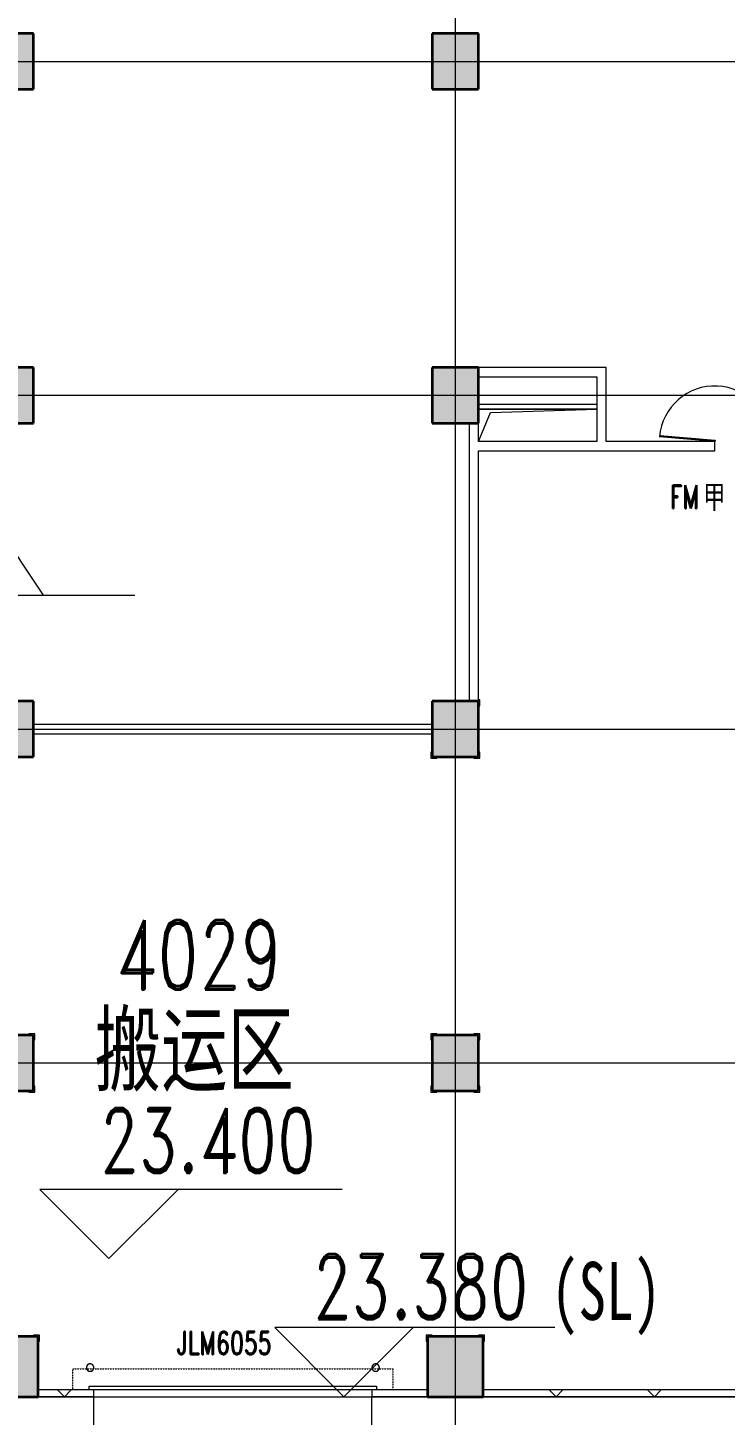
# Model space of a CAD drawing. Header units: millimetres. Extents: x -30000 to 430621, y -31706 to 192400.
# Drawn here: x 264375 to 279422, y -398 to 29525 of the extents above; entities that cross this region are included whole.
import ezdxf

# ---------------------------------------------------------------- set-up
doc = ezdxf.new("R2010")
doc.units = ezdxf.units.MM
doc.linetypes.add('Dash', pattern=[6.35, 3.175, -3.175])
doc.linetypes.add('轴网线', pattern=[22.04, 18.38, -1.83, 0, -1.83])
doc.layers.get('0').update_dxf_attribs({"color": 8})
for name, color, linetype, lineweight in [('A-ANNO-NOTE', 8, 'Continuous', 5), ('A-AREA-IDEN', 8, 'Continuous', 9), ('A-DETL-GENF', 8, 'Continuous', 18), ('A-DOOR', 8, 'Continuous', 5), ('A-DOOR-IDEN', 8, 'Continuous', 9), ('A-FLOR', 8, 'Continuous', 5), ('A-GENM', 8, 'Continuous', 5), ('A-WALL', 8, 'Continuous', 5), ('A-WALL-FNSH', 8, 'Continuous', 9), ('A-WALL-PATT', 8, 'Continuous', 9), ('G-IMPT', 8, 'Continuous', 5), ('Q-SPCQ', 8, 'Continuous', 5), ('S-COLS', 8, 'Continuous', 5), ('S-GRID', 8, 'Continuous', 9)]:
    doc.layers.add(name, color=color, linetype=linetype, lineweight=lineweight)
doc.styles.add('RomanD', font='romand__.ttf', dxfattribs={"width": 0.7, "height": 1500})
doc.styles.add('RomanD_1', font='romand__.ttf', dxfattribs={"width": 0.7, "height": 500})
doc.styles.add('RomanD_2', font='romand__.ttf', dxfattribs={"width": 0.7, "height": 1400})
doc.styles.add('仿宋_2', font='simfang.ttf', dxfattribs={"width": 0.7, "height": 1500})
doc.styles.add('仿宋_3', font='simfang.ttf', dxfattribs={"width": 0.7, "height": 1250})
doc.styles.add('微软雅黑', font='Microsoft YaHei.ttf', dxfattribs={"width": 0.7, "height": 500})

# ---------------------------------------------------------------- blocks, each defined once
blk = doc.blocks.new('X-ST-F3-04-C-001_HLP2_rvt-1-LAY-4F-1_500-A')
at = {"layer": 'S-COLS', "true_color": 0xc0c0c0}
for points in [[(264500, 28200), (264500, 29400), (263500, 29400), (263500, 28200)], [(274100, 28200), (274100, 29400), (273100, 29400), (273100, 28200)], [(264500, 21000), (264500, 22200), (263500, 22200), (263500, 21000)], [(273606, 21000), (274100, 21000), (274100, 22200), (273100, 22200), (273100, 21000)], [(264500, 13800), (264500, 15000), (263500, 15000), (263500, 13800)], [(273100, 13800), (274100, 13800), (274100, 15000), (273100, 15000), (273100, 14300)], [(264500, 6600), (264500, 7800), (263500, 7800), (263500, 6600)], [(273549, 6600), (274100, 6600), (274100, 7800), (273100, 7800), (273100, 6600)], [(263400, 0), (264600, 0), (264600, 1300), (263400, 1300), (263400, 239)], [(274200, 0), (274200, 1300), (273000, 1300), (273000, 0), (273549, 0)]]:
    blk.add_hatch(color=9, dxfattribs=at).paths.add_polyline_path(points, flags=0)
at = {"layer": 'S-COLS', "color": 7, "lineweight": 35}
for p, q in [((264500, 29400), (263500, 29400)), ((264500, 28200), (264500, 29400)), ((274100, 29400), (273100, 29400)), ((273100, 29400), (273100, 28200)), ((274100, 28200), (274100, 29400)), ((263500, 28200), (264500, 28200)), ((273100, 28200), (274100, 28200)), ((264500, 22200), (263500, 22200)), ((264500, 21000), (264500, 22200)), ((274100, 22200), (273100, 22200)), ((273100, 22200), (273100, 21000)), ((274100, 21000), (274100, 22200)), ((263500, 21000), (264500, 21000)), ((273100, 21000), (274100, 21000)), ((264500, 15000), (263500, 15000)), ((264500, 13800), (264500, 15000)), ((274100, 15000), (273100, 15000)), ((273100, 15000), (273100, 13800)), ((274100, 13800), (274100, 15000)), ((263500, 13800), (264500, 13800)), ((273100, 13800), (274100, 13800)), ((264500, 7800), (263500, 7800)), ((264500, 6600), (264500, 7800)), ((274100, 7800), (273100, 7800)), ((273100, 7800), (273100, 6600)), ((274100, 6600), (274100, 7800)), ((263500, 6600), (264500, 6600)), ((273100, 6600), (274100, 6600)), ((264600, 1300), (263400, 1300)), ((264600, 0), (264600, 1300)), ((274200, 1300), (273000, 1300)), ((273000, 1300), (273000, 0)), ((274200, 0), (274200, 1300)), ((263400, 0), (264600, 0)), ((273000, 0), (274200, 0))]:
    blk.add_line(p, q, dxfattribs=at)
blk = doc.blocks.new('墙外卷帘门1 - JLM6055-4476211-LAY-4F-1_500-A')
at = {"layer": 'A-DOOR', "color": 7, "linetype": 'Dash'}
for p, q in [((-3450, 75), (-3450, 525)), ((-3450, 525), (3450, 525)), ((3450, 525), (3450, 75)), ((3450, 75), (-3450, 75))]:
    blk.add_line(p, q, dxfattribs=at)
at = {"layer": 'A-DOOR'}
for p, q in [((-3100, 155), (3100, 155)), ((-3100, 75), (-3100, 155)), ((3100, 75), (-3100, 75)), ((3100, 155), (3100, 75))]:
    blk.add_line(p, q, dxfattribs=at)
blk = doc.blocks.new('双扇平开门-角度可调 - FM甲2436_160__-4636667-LAY-4F-1_500-A')
at = {"layer": 'A-DOOR'}
for p, q in [((-1200, 100), (-2395, 205)), ((-2392, 234), (-1197, 130)), ((-1197, 130), (-1200, 100)), ((1197, 130), (2392, 234)), ((1200, 100), (1197, 130)), ((1200, 100), (2395, 205))]:
    blk.add_line(p, q, dxfattribs=at)
for centre, start, end in [((-1200, 100), 360, 175), ((1200, 100), 5, 180)]:
    blk.add_arc(centre, 1200, start, end, dxfattribs=at)
blk = doc.blocks.new('防撞柱 - 防撞柱-4749834-LAY-4F-1_500-A')
at = {"layer": 'Q-SPCQ', "flags": 128}
for points in [[(80, 0), (80, 3), (80, 6), (79, 10), (79, 13), (78, 16), (78, 19), (77, 22), (76, 25), (75, 28), (74, 31), (72, 34), (71, 37), (69, 40), (68, 42), (66, 45), (64, 48), (62, 50), (60, 53), (58, 55), (56, 57), (53, 60), (51, 62), (48, 64), (46, 66), (43, 67), (40, 69), (38, 71), (35, 72), (32, 73), (29, 75), (26, 76), (23, 77), (20, 77), (17, 78), (14, 79), (10, 79), (7, 80), (4, 80), (1, 80), (-2, 80), (-6, 80), (-9, 80), (-12, 79), (-15, 79), (-18, 78), (-21, 77), (-24, 76), (-27, 75), (-30, 74), (-33, 73), (-36, 71), (-39, 70), (-42, 68), (-44, 67), (-47, 65), (-50, 63), (-52, 61), (-54, 59), (-57, 56), (-59, 54), (-61, 52), (-63, 49), (-65, 47), (-67, 44), (-69, 41), (-70, 38), (-72, 36), (-73, 33), (-74, 30), (-75, 27), (-76, 24), (-77, 21), (-78, 18), (-79, 14), (-79, 11), (-80, 8), (-80, 5), (-80, 2), (-80, 0)], [(-80, 0), (-80, -3), (-80, -6), (-79, -10), (-79, -13), (-78, -16), (-78, -19), (-77, -22), (-76, -25), (-75, -28), (-74, -31), (-72, -34), (-71, -37), (-69, -40), (-68, -42), (-66, -45), (-64, -48), (-62, -50), (-60, -53), (-58, -55), (-56, -57), (-53, -60), (-51, -62), (-48, -64), (-46, -66), (-43, -67), (-40, -69), (-38, -71), (-35, -72), (-32, -73), (-29, -75), (-26, -76), (-23, -77), (-20, -77), (-17, -78), (-14, -79), (-10, -79), (-7, -80), (-4, -80), (-1, -80), (2, -80), (6, -80), (9, -80), (12, -79), (15, -79), (18, -78), (21, -77), (24, -76), (27, -75), (30, -74), (33, -73), (36, -71), (39, -70), (42, -68), (44, -67), (47, -65), (50, -63), (52, -61), (54, -59), (57, -56), (59, -54), (61, -52), (63, -49), (65, -47), (67, -44), (69, -41), (70, -38), (72, -36), (73, -33), (74, -30), (75, -27), (76, -24), (77, -21), (78, -18), (79, -14), (79, -11), (80, -8), (80, -5), (80, -2), (80, 0)]]:
    blk.add_lwpolyline(points, dxfattribs=at)
at = {"layer": 'Q-SPCQ'}
for start, end in [(360, 180), (180, 360)]:
    blk.add_arc((0, 0), 80, start, end, dxfattribs=at)
blk = doc.blocks.new('防撞柱 - 防撞柱-4750317-LAY-4F-1_500-A')
at = {"layer": 'Q-SPCQ', "flags": 128}
for points in [[(80, 0), (80, 3), (80, 6), (79, 10), (79, 13), (78, 16), (78, 19), (77, 22), (76, 25), (75, 28), (74, 31), (72, 34), (71, 37), (69, 40), (68, 42), (66, 45), (64, 48), (62, 50), (60, 53), (58, 55), (56, 57), (53, 60), (51, 62), (48, 64), (46, 66), (43, 67), (40, 69), (38, 71), (35, 72), (32, 73), (29, 75), (26, 76), (23, 77), (20, 77), (17, 78), (14, 79), (10, 79), (7, 80), (4, 80), (1, 80), (-2, 80), (-6, 80), (-9, 80), (-12, 79), (-15, 79), (-18, 78), (-21, 77), (-24, 76), (-27, 75), (-30, 74), (-33, 73), (-36, 71), (-39, 70), (-42, 68), (-44, 67), (-47, 65), (-50, 63), (-52, 61), (-54, 59), (-57, 56), (-59, 54), (-61, 52), (-63, 49), (-65, 47), (-67, 44), (-69, 41), (-70, 38), (-72, 36), (-73, 33), (-74, 30), (-75, 27), (-76, 24), (-77, 21), (-78, 18), (-79, 14), (-79, 11), (-80, 8), (-80, 5), (-80, 2), (-80, 0)], [(-80, 0), (-80, -3), (-80, -6), (-79, -10), (-79, -13), (-78, -16), (-78, -19), (-77, -22), (-76, -25), (-75, -28), (-74, -31), (-72, -34), (-71, -37), (-69, -40), (-68, -42), (-66, -45), (-64, -48), (-62, -50), (-60, -53), (-58, -55), (-56, -57), (-53, -60), (-51, -62), (-48, -64), (-46, -66), (-43, -67), (-40, -69), (-38, -71), (-35, -72), (-32, -73), (-29, -75), (-26, -76), (-23, -77), (-20, -77), (-17, -78), (-14, -79), (-10, -79), (-7, -80), (-4, -80), (-1, -80), (2, -80), (6, -80), (9, -80), (12, -79), (15, -79), (18, -78), (21, -77), (24, -76), (27, -75), (30, -74), (33, -73), (36, -71), (39, -70), (42, -68), (44, -67), (47, -65), (50, -63), (52, -61), (54, -59), (57, -56), (59, -54), (61, -52), (63, -49), (65, -47), (67, -44), (69, -41), (70, -38), (72, -36), (73, -33), (74, -30), (75, -27), (76, -24), (77, -21), (78, -18), (79, -14), (79, -11), (80, -8), (80, -5), (80, -2), (80, 0)]]:
    blk.add_lwpolyline(points, dxfattribs=at)
at = {"layer": 'Q-SPCQ'}
for start, end in [(360, 180), (180, 360)]:
    blk.add_arc((0, 0), 80, start, end, dxfattribs=at)
blk = doc.blocks.new('橡胶防撞护角 - 橡胶防撞护角-4757622-LAY-4F-1_500-A')
at = {"layer": 'Q-SPCQ'}
for p, q in [((100, 1230), (-30, 1230)), ((-30, 1230), (-30, 1100)), ((100, 1200), (100, 1230)), ((1030, 1230), (900, 1230)), ((900, 1230), (900, 1200)), ((1030, 1100), (1030, 1230)), ((-30, 1100), (0, 1100)), ((1000, 1100), (1030, 1100)), ((0, 100), (-30, 100)), ((-30, 100), (-30, -30)), ((1030, 100), (1000, 100)), ((1030, -30), (1030, 100)), ((-30, -30), (100, -30)), ((100, -30), (100, 0)), ((900, 0), (900, -30)), ((900, -30), (1030, -30))]:
    blk.add_line(p, q, dxfattribs=at)
blk = doc.blocks.new('橡胶防撞护角 - 橡胶防撞护角-4955324-LAY-4F-1_500-A')
at = {"layer": 'Q-SPCQ'}
for p, q in [((1030, 1230), (1000, 1230)), ((1030, 1100), (1030, 1230)), ((1000, 1100), (1030, 1100)), ((0, 100), (-30, 100)), ((-30, 100), (-30, -30)), ((1030, 100), (1000, 100)), ((1030, -30), (1030, 100)), ((-30, -30), (100, -30)), ((100, -30), (100, 0)), ((900, 0), (900, -30)), ((900, -30), (1030, -30))]:
    blk.add_line(p, q, dxfattribs=at)
blk = doc.blocks.new('橡胶防撞护角 - 橡胶防撞护角-4758498-LAY-4F-1_500-A')
at = {"layer": 'Q-SPCQ'}
for p, q in [((100, 1480), (-30, 1480)), ((-30, 1480), (-30, 1350)), ((-30, 1350), (0, 1350)), ((100, 1450), (100, 1480)), ((1230, 1480), (1100, 1480)), ((1100, 1480), (1100, 1450)), ((1200, 1350), (1230, 1350)), ((1230, 1350), (1230, 1480))]:
    blk.add_line(p, q, dxfattribs=at)
blk = doc.blocks.new('楼板洞口-A - 楼板洞口-翻边100mm-4955068-LAY-4F-1_500-A')
at = {"layer": 'A-GENM'}
for p, q in [((2550, 800), (0, 800)), ((0, 700), (2550, 700)), ((2550, 700), (0, 700)), ((0, 0), (255, 630)), ((255, 630), (2550, 700))]:
    blk.add_line(p, q, dxfattribs=at)
blk = doc.blocks.new('分区-小比例 - 分区-小比例_dwg-3125162-LAY-4F-1_500-A')
at = {"layer": 'G-IMPT', "color": 9, "true_color": 0xbababa}
for p, q in [((261799, 57067), (269709, 45208)), ((265746, 45208), (271691, 45208))]:
    blk.add_line(p, q, dxfattribs=at)
blk = doc.blocks.new('分区-小比例 - A-1058767-LAY-4F-1_500-A')
blk.add_blockref('分区-小比例 - 分区-小比例_dwg-3125162-LAY-4F-1_500-A', (5054, 3407))
blk = doc.blocks.new('高程点-说明仿宋-2 - 高程点-说明仿宋-2-1141479-LAY-4F-1_500-A')
at = {"layer": 'A-ANNO-NOTE', "lineweight": 18}
for p, q in [((10.062, 2.987), (-2.987, 2.987)), ((0, 0), (-2.987, 2.987)), ((0, 0), (2.987, 2.987))]:
    blk.add_line(p, q, dxfattribs=at)
blk = doc.blocks.new('高程点-说明仿宋 - 高程点-说明仿宋-3488177-LAY-4F-1_500-A')
at = {"layer": 'A-ANNO-NOTE', "lineweight": 18}
for p, q in [((9.1, 2.987), (-2.987, 2.987)), ((0, 0), (-2.987, 2.987)), ((0, 0), (2.987, 2.987))]:
    blk.add_line(p, q, dxfattribs=at)

msp = doc.modelspace()

# ---------------------------------------------------------------- hatches: boundary and pattern name
at = {"layer": 'A-WALL-PATT', "lineweight": 5}
h = msp.add_hatch(dxfattribs=at)
h.set_pattern_fill('FP_13', color=256, style=0, pattern_type=2)
h.set_pattern_definition([(45, (-4e-09, 0), (-1060.66, 1060.66), []), (135, (-4e-09, 0), (-1060.66, -1060.66), [])])
h.paths.add_polyline_path([(280195.6, 0), (282600, 0), (282600, 150), (274200, 150), (274200, 0)], flags=0)
h.paths.add_polyline_path([(291350, 0), (291350, 150), (283800, 146.7), (283800, 0), (286842.6, 0)], flags=0)
h.paths.add_polyline_path([(255000, 0), (263400, 0), (263400, 150), (255000, 146.6), (255000, 8.2)], flags=0)
h.paths.add_polyline_path([(264600, 0), (265800, 0), (265800, 150), (264600, 150), (264600, 16.3)], flags=0)
h.paths.add_polyline_path([(273000, 0), (273000, 150), (271800, 150), (271800, 0), (271886.8, 0)], flags=0)

# ---------------------------------------------------------------- linework, layer by layer
at = {"layer": 'A-FLOR'}
msp.add_line((265800, 0), (271800, 0), dxfattribs=at)
at = {"layer": 'A-WALL', "lineweight": 9}
for p, q in [((276850, 22200), (274100, 22200)), ((276850, 20600), (276850, 22200)), ((274100, 22000), (276650, 22000)), ((276650, 22000), (276650, 20600)), ((273900, 21000), (273900, 15000)), ((274100, 20600), (274100, 21000)), ((276650, 20600), (274100, 20600)), ((274100, 15000), (274100, 20400)), ((274100, 20400), (279200, 20400)), ((279200, 20600), (276850, 20600)), ((279200, 20400), (279200, 20600)), ((273100, 14500), (264500, 14500)), ((264500, 14300), (273100, 14300)), ((265800, 150), (264600, 150)), ((265800, 0), (265800, 150)), ((273000, 150), (271800, 150)), ((271800, 150), (271800, 0)), ((282600, 150), (274200, 150)), ((265800, 0), (264600, 0)), ((273000, 0), (271800, 0)), ((282600, 0), (274200, 0))]:
    msp.add_line(p, q, dxfattribs=at)
at = {"layer": 'A-WALL-FNSH', "lineweight": 5}
for p, q in [((265800, -650), (265800, 0)), ((271800, -650), (271800, 0))]:
    msp.add_line(p, q, dxfattribs=at)
at = {"layer": 'S-GRID', "linetype": '轴网线'}
for p, q in [((273600, -17706.2), (273600, 174400)), ((-16000, 28800), (308800, 28800)), ((-16000, 21600), (308800, 21600)), ((-16000, 14400), (308800, 14400)), ((-16000, 7200), (308800, 7200)), ((-16000, 0), (308800, 0))]:
    msp.add_line(p, q, dxfattribs=at)

# ---------------------------------------------------------------- block references
at = {"lineweight": 5}
msp.add_blockref('X-ST-F3-04-C-001_HLP2_rvt-1-LAY-4F-1_500-A', (0, 0), dxfattribs=at)
at = {"layer": 'A-ANNO-NOTE', "lineweight": 18, "xscale": 500, "yscale": 500, "zscale": 500}
for name, p in [('高程点-说明仿宋-2 - 高程点-说明仿宋-2-1141479-LAY-4F-1_500-A', (266126, 2979.1)), ('高程点-说明仿宋 - 高程点-说明仿宋-3488177-LAY-4F-1_500-A', (271196.9, 0))]:
    msp.add_blockref(name, p, dxfattribs=at)
at = {"layer": 'A-DETL-GENF', "lineweight": 5}
msp.add_blockref('分区-小比例 - A-1058767-LAY-4F-1_500-A', (-10056.6, -31326.9), dxfattribs=at)
at = {"layer": 'A-DOOR'}
for name, p in [('双扇平开门-角度可调 - FM甲2436_160__-4636667-LAY-4F-1_500-A', (280400, 20500)), ('墙外卷帘门1 - JLM6055-4476211-LAY-4F-1_500-A', (268800, 75))]:
    msp.add_blockref(name, p, dxfattribs=at)
at = {"layer": 'A-GENM'}
msp.add_blockref('楼板洞口-A - 楼板洞口-翻边100mm-4955068-LAY-4F-1_500-A', (274100, 20600), dxfattribs=at)
at = {"layer": 'Q-SPCQ'}
for name, p in [('橡胶防撞护角 - 橡胶防撞护角-4955324-LAY-4F-1_500-A', (273100, 13800)), ('橡胶防撞护角 - 橡胶防撞护角-4757622-LAY-4F-1_500-A', (263500, 6600)), ('橡胶防撞护角 - 橡胶防撞护角-4757622-LAY-4F-1_500-A', (273100, 6600)), ('橡胶防撞护角 - 橡胶防撞护角-4758498-LAY-4F-1_500-A', (263400, -150)), ('橡胶防撞护角 - 橡胶防撞护角-4758498-LAY-4F-1_500-A', (273000, -150)), ('防撞柱 - 防撞柱-4749834-LAY-4F-1_500-A', (265720, 630))]:
    msp.add_blockref(name, p, dxfattribs=at)
at = {"layer": 'Q-SPCQ', "rotation": 180}
msp.add_blockref('防撞柱 - 防撞柱-4750317-LAY-4F-1_500-A', (271880, 630), dxfattribs=at)

# ---------------------------------------------------------------- texts
at = {"layer": 'A-ANNO-NOTE', "lineweight": 9, "attachment_point": 1}
for s, insert, char_height, width, style in [('23.400', (265929.3, 6228.1), 1400, 6229.112, 'RomanD_2'), ('23.380', (270519.1, 3073.9), 1400, 6229.112, 'RomanD_2'), ('(SL)', (275660.6, 2908.3), 1250, 3142.615, '仿宋_3')]:
    msp.add_mtext(s, dxfattribs=dict(at, insert=insert, char_height=char_height, width=width, style=style))
at = {"layer": 'A-AREA-IDEN', "char_height": 1500, "attachment_point": 1}
for s, insert, width, style in [('4029', (266266.5, 10281), 4826.159, 'RomanD'), ('搬运区', (265819.7, 8246.8), 5892.403, '仿宋_2')]:
    msp.add_mtext(s, dxfattribs=dict(at, insert=insert, width=width, style=style))
at = {"layer": 'A-DOOR-IDEN', "char_height": 500, "attachment_point": 1}
for s, insert, width, style in [('FM', (278229.9, 19659), 869.831, 'RomanD_1'), ('\\f微软雅黑|b0|i0|c134|p34|;\\W.7;甲', (278947.5, 19659), 589.24, '微软雅黑'), ('JLM6055', (267567.9, 1409.9), 2918.142, 'RomanD_1')]:
    msp.add_mtext(s, dxfattribs=dict(at, insert=insert, width=width, style=style))

doc.saveas('drawing.dxf')
